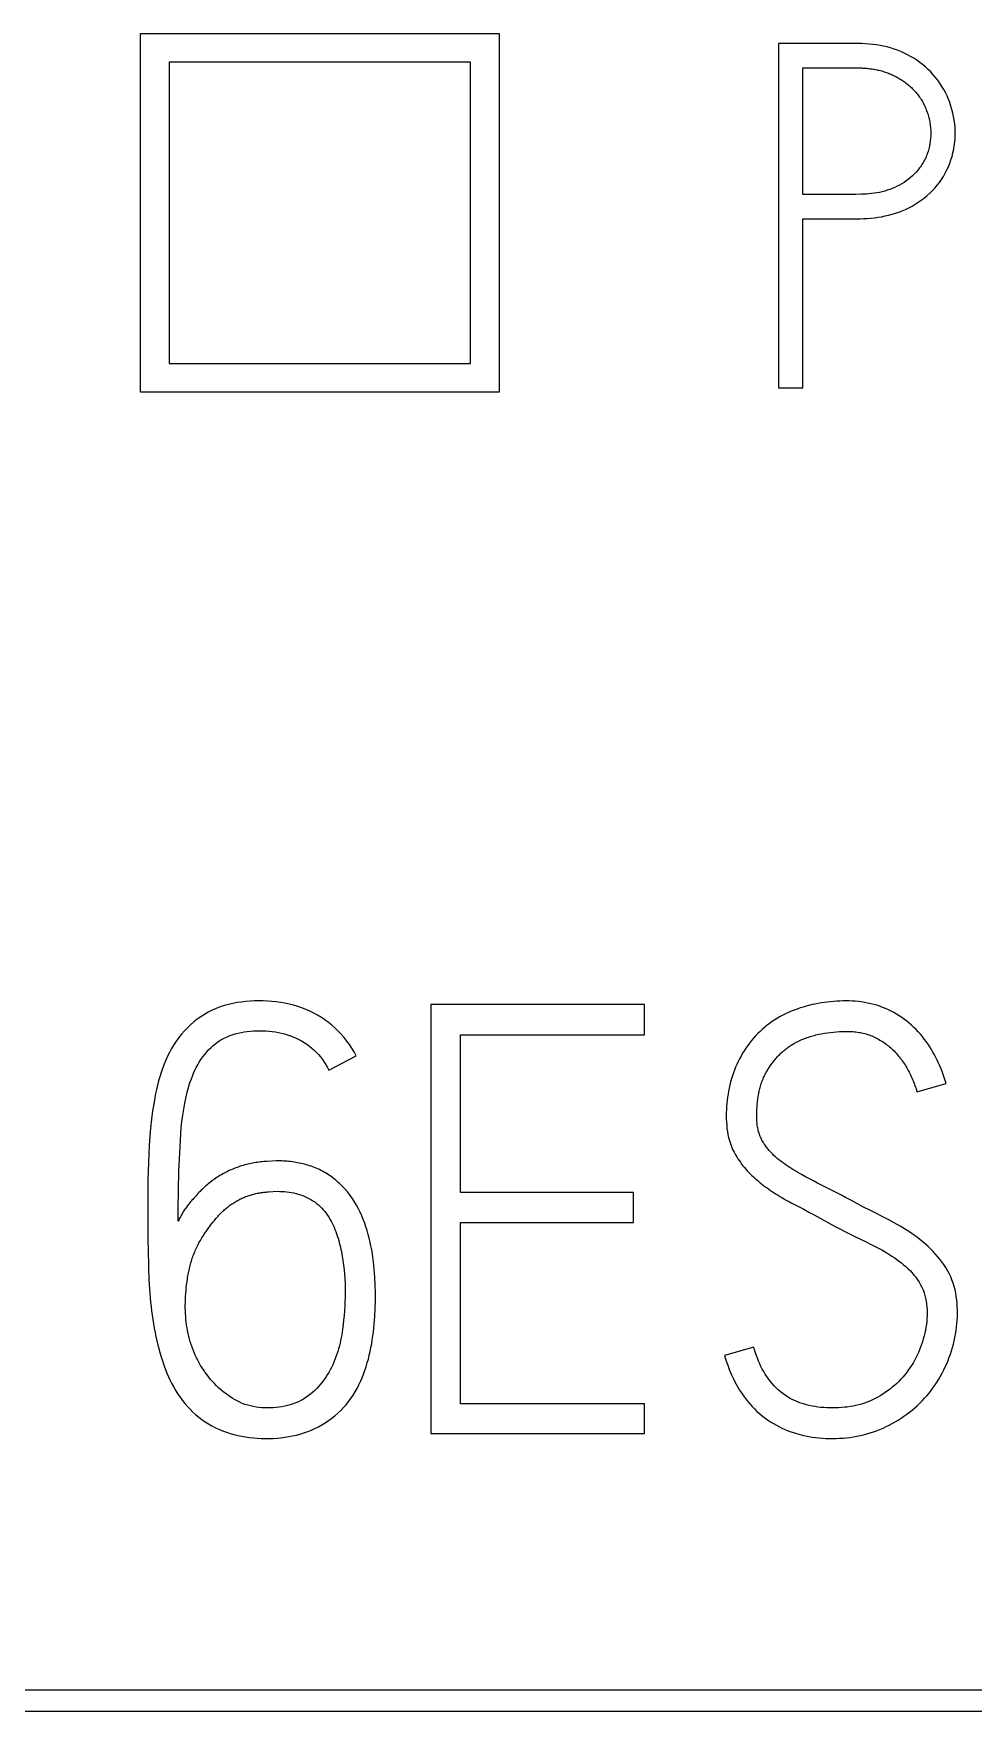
# Model space of a CAD drawing. Header units: millimetres. Extents: x 6750 to 121550, y -28210 to 66060.
# Drawn here: x 34081.9 to 34111.3, y 57548.6 to 57601.1 of the extents above; entities that cross this region are included whole.
import ezdxf

# ---------------------------------------------------------------- set-up
doc = ezdxf.new("R2010")
doc.units = ezdxf.units.MM
doc.layers.add('10000_FRONT', color=7, linetype='Continuous')
doc.layers.add('10500_FRONT_LABELING', color=7, linetype='Continuous')
doc.layers.add('DN.1. NET LIEN MANH', color=7, linetype='Continuous', lineweight=40)

# ---------------------------------------------------------------- blocks, each defined once
blk = doc.blocks.new('A$C0C6D7916')
at = {"layer": '10000_FRONT', "linetype": 'Continuous'}
for p, q in [((-25.525, 50.825), (-25.525, 52.075)), ((-25.525, 52.075), (-24.275, 52.075)), ((-24.275, 52.075), (-24.275, 50.825)), ((-25.425, 51.975), (-25.425, 50.925)), ((-24.375, 51.975), (-25.425, 51.975)), ((-24.375, 50.925), (-24.375, 51.975)), ((-25.425, 50.925), (-24.375, 50.925)), ((-24.275, 50.825), (-25.525, 50.825)), ((-7, 46.3), (-42, 46.3)), ((-7, 46.2258), (-42, 46.2258))]:
    blk.add_line(p, q, dxfattribs=at)
at = {"layer": '10500_FRONT_LABELING', "linetype": 'Continuous'}
for p, q in [((-23.3, 52.0403), (-23.3, 50.84)), ((-23.1231, 52.0403), (-23.3, 52.0403)), ((-23.215, 51.5142), (-23.215, 51.9553)), ((-23.215, 51.9553), (-23.0235, 51.9553)), ((-23.0307, 51.5142), (-23.215, 51.5142)), ((-23.215, 50.84), (-23.215, 51.4292)), ((-23.215, 51.4292), (-23.0284, 51.4292)), ((-23.3, 50.84), (-23.215, 50.84)), ((-24.5129, 48.6904), (-24.5129, 47.1942)), ((-23.7671, 48.6904), (-24.5129, 48.6904)), ((-23.7671, 48.5841), (-23.7671, 48.6904)), ((-24.4091, 48.0347), (-24.4091, 48.5841)), ((-24.4091, 48.5841), (-23.7671, 48.5841)), ((-24.8683, 48.4614), (-24.7728, 48.5113)), ((-22.8174, 48.386), (-22.7154, 48.4153)), ((-25.051, 48.1452), (-25.0845, 48.1432)), ((-25.0794, 48.037), (-25.0472, 48.0389)), ((-23.8063, 48.0347), (-24.4091, 48.0347)), ((-23.8063, 47.9307), (-23.8063, 48.0347)), ((-24.4091, 47.2982), (-24.4091, 47.9307)), ((-24.4091, 47.9307), (-23.8063, 47.9307)), ((-23.1765, 47.9569), (-23.1046, 47.9179)), ((-23.3866, 47.4959), (-23.4886, 47.467)), ((-23.7671, 47.2982), (-24.4091, 47.2982)), ((-23.7671, 47.1942), (-23.7671, 47.2982)), ((-24.5129, 47.1942), (-23.7671, 47.1942))]:
    blk.add_line(p, q, dxfattribs=at)
for points in [[(-23.0284, 51.4292), (-23.0159, 51.4294), (-23.0034, 51.4298), (-22.9909, 51.4305), (-22.9784, 51.4316), (-22.9659, 51.4329), (-22.9535, 51.4346), (-22.9411, 51.4366), (-22.9287, 51.439), (-22.9165, 51.4417), (-22.9044, 51.4449), (-22.8923, 51.4485), (-22.8804, 51.4525), (-22.8687, 51.457), (-22.8571, 51.462), (-22.8457, 51.4675), (-22.8345, 51.4734), (-22.8235, 51.4798), (-22.8128, 51.4866), (-22.8024, 51.4939), (-22.7923, 51.5016), (-22.7825, 51.5098), (-22.773, 51.5183), (-22.7639, 51.5272), (-22.7553, 51.5365), (-22.747, 51.5461), (-22.7392, 51.5561), (-22.7318, 51.5665), (-22.725, 51.5771), (-22.7187, 51.5881), (-22.7129, 51.5994), (-22.7076, 51.6109), (-22.7029, 51.6227), (-22.6987, 51.6347), (-22.695, 51.6468), (-22.6919, 51.6591), (-22.6893, 51.6715), (-22.6872, 51.6841), (-22.6856, 51.6967), (-22.6846, 51.7094), (-22.6841, 51.7221), (-22.6841, 51.7348), (-22.6847, 51.7475), (-22.6858, 51.7602), (-22.6874, 51.7728), (-22.6895, 51.7853), (-22.6922, 51.7977), (-22.6953, 51.81), (-22.6989, 51.8222), (-22.703, 51.8341), (-22.7075, 51.8459), (-22.7126, 51.8575), (-22.7181, 51.8689), (-22.724, 51.88), (-22.7305, 51.8909), (-22.7373, 51.9015), (-22.7447, 51.9119), (-22.7525, 51.9219), (-22.7607, 51.9316), (-22.7694, 51.941), (-22.7785, 51.95), (-22.7879, 51.9585), (-22.7976, 51.9667), (-22.8077, 51.9744), (-22.818, 51.9817), (-22.8286, 51.9886), (-22.8395, 51.9951), (-22.8507, 52.0012), (-22.862, 52.0068), (-22.8736, 52.0119), (-22.8853, 52.0167), (-22.8973, 52.021), (-22.9093, 52.0248), (-22.9216, 52.0282), (-22.9339, 52.0312), (-22.9463, 52.0336), (-22.9588, 52.0356), (-22.9713, 52.0373), (-22.9839, 52.0385), (-22.9965, 52.0394), (-23.0091, 52.0401), (-23.0217, 52.0405), (-23.0471, 52.0408), (-23.0725, 52.0406), (-23.0979, 52.0404), (-23.1231, 52.0403)], [(-23.0235, 51.9553), (-23.0191, 51.9552), (-23.0146, 51.9552), (-23.0102, 51.955), (-23.0058, 51.9548), (-23.0013, 51.9546), (-22.9969, 51.9543), (-22.9925, 51.9539), (-22.9881, 51.9535), (-22.9837, 51.953), (-22.9794, 51.9525), (-22.975, 51.9519), (-22.9707, 51.9512), (-22.9663, 51.9505), (-22.962, 51.9497), (-22.9577, 51.9488), (-22.9534, 51.9479), (-22.9491, 51.9469), (-22.9448, 51.9458), (-22.9405, 51.9446), (-22.9363, 51.9434), (-22.932, 51.9421), (-22.9278, 51.9407), (-22.9235, 51.9393), (-22.9193, 51.9377), (-22.9152, 51.9361), (-22.9111, 51.9344), (-22.907, 51.9326), (-22.9029, 51.9308), (-22.8989, 51.9289), (-22.8949, 51.9269), (-22.891, 51.9249), (-22.8871, 51.9228), (-22.8832, 51.9207), (-22.8794, 51.9185), (-22.8756, 51.9162), (-22.8718, 51.9138), (-22.8681, 51.9114), (-22.8644, 51.9089), (-22.8608, 51.9063), (-22.8572, 51.9037), (-22.8537, 51.901), (-22.8502, 51.8982), (-22.8467, 51.8953), (-22.8433, 51.8924), (-22.84, 51.8894), (-22.8368, 51.8864), (-22.8336, 51.8833), (-22.8305, 51.8801), (-22.8274, 51.8769), (-22.8245, 51.8737), (-22.8215, 51.8704), (-22.8187, 51.867), (-22.8159, 51.8636), (-22.8132, 51.8601), (-22.8105, 51.8565), (-22.808, 51.8529), (-22.8054, 51.8493), (-22.803, 51.8456), (-22.8007, 51.8418), (-22.7984, 51.8379), (-22.7962, 51.834), (-22.7941, 51.83), (-22.792, 51.826), (-22.7901, 51.822), (-22.7883, 51.8179), (-22.7865, 51.8138), (-22.7849, 51.8096)], [(-22.7849, 51.8096), (-22.7816, 51.8008), (-22.7788, 51.7919), (-22.7763, 51.7829), (-22.7742, 51.7739), (-22.7724, 51.7647), (-22.7711, 51.7555), (-22.7701, 51.7463), (-22.7695, 51.7371), (-22.7693, 51.7278), (-22.7694, 51.7186), (-22.77, 51.7093), (-22.771, 51.7001), (-22.7723, 51.691), (-22.774, 51.6819), (-22.7762, 51.6729), (-22.7787, 51.664), (-22.7816, 51.6552), (-22.7833, 51.6508), (-22.785, 51.6465), (-22.7868, 51.6422), (-22.7888, 51.638), (-22.7908, 51.6339), (-22.793, 51.6298), (-22.7952, 51.6257), (-22.7976, 51.6218), (-22.8001, 51.6179), (-22.8026, 51.614), (-22.8053, 51.6102), (-22.808, 51.6065), (-22.8109, 51.6028), (-22.8138, 51.5993), (-22.8199, 51.5923), (-22.8263, 51.5856), (-22.833, 51.5791), (-22.84, 51.573), (-22.8473, 51.5671), (-22.8547, 51.5616), (-22.8624, 51.5563), (-22.8704, 51.5514), (-22.8784, 51.5468), (-22.8867, 51.5425), (-22.8951, 51.5385), (-22.9036, 51.5349), (-22.9123, 51.5316), (-22.9211, 51.5286), (-22.93, 51.5259), (-22.939, 51.5235), (-22.9481, 51.5214), (-22.9572, 51.5196), (-22.9664, 51.5181), (-22.9756, 51.5169), (-22.9847, 51.516), (-22.9939, 51.5153), (-23.0031, 51.5148), (-23.0123, 51.5145), (-23.0307, 51.5142)], [(-24.7728, 48.5113), (-24.7802, 48.5248), (-24.7881, 48.5379), (-24.7966, 48.5506), (-24.8056, 48.5629), (-24.8151, 48.5748), (-24.8252, 48.5862), (-24.8357, 48.5972), (-24.8466, 48.6077), (-24.858, 48.6178), (-24.8699, 48.6273), (-24.8821, 48.6363), (-24.8947, 48.6447), (-24.9077, 48.6526), (-24.9211, 48.6598), (-24.9348, 48.6665), (-24.9487, 48.6727), (-24.9629, 48.6782), (-24.9773, 48.6832), (-24.992, 48.6875), (-25.0068, 48.6914), (-25.0217, 48.6946), (-25.0368, 48.6973), (-25.0519, 48.6994), (-25.0671, 48.701), (-25.0823, 48.702), (-25.0975, 48.7025), (-25.1127, 48.7026), (-25.128, 48.7024), (-25.1433, 48.7017), (-25.1585, 48.7005), (-25.1737, 48.6988), (-25.1887, 48.6966), (-25.2037, 48.6938), (-25.2185, 48.6905), (-25.2331, 48.6865), (-25.2475, 48.6818), (-25.2616, 48.6764), (-25.2755, 48.6703), (-25.2891, 48.6634), (-25.3022, 48.6558), (-25.3151, 48.6476), (-25.3275, 48.6388), (-25.3395, 48.6294), (-25.351, 48.6194), (-25.3621, 48.609), (-25.3726, 48.598), (-25.3827, 48.5865), (-25.3923, 48.5746), (-25.4012, 48.5623), (-25.4096, 48.5496), (-25.4174, 48.5366), (-25.4247, 48.5233), (-25.4314, 48.5097), (-25.4376, 48.4959), (-25.4434, 48.4818), (-25.4487, 48.4676), (-25.4536, 48.4532), (-25.4581, 48.4386), (-25.4622, 48.4239), (-25.466, 48.4092), (-25.4695, 48.3944), (-25.4727, 48.3795), (-25.4784, 48.3498), (-25.4832, 48.32), (-25.4871, 48.2901), (-25.4904, 48.2601), (-25.493, 48.23), (-25.495, 48.1998), (-25.4966, 48.1696), (-25.4978, 48.1393), (-25.4987, 48.109), (-25.4995, 48.0787), (-25.5, 48.0483), (-25.5003, 48.0179), (-25.5005, 47.9876), (-25.5005, 47.9572), (-25.5003, 47.9268), (-25.5001, 47.8964), (-25.4997, 47.866), (-25.4992, 47.8356), (-25.4981, 47.7748)], [(-22.7154, 48.4153), (-22.7186, 48.4257), (-22.7221, 48.436), (-22.7257, 48.4462), (-22.7294, 48.4564), (-22.7334, 48.4664), (-22.7376, 48.4764), (-22.742, 48.4862), (-22.7466, 48.4959), (-22.7514, 48.5056), (-22.7564, 48.5151), (-22.7617, 48.5245), (-22.7672, 48.5338), (-22.7729, 48.5429), (-22.7789, 48.552), (-22.7852, 48.5609), (-22.7917, 48.5696), (-22.7985, 48.5782), (-22.8056, 48.5865), (-22.8128, 48.5946), (-22.8204, 48.6026), (-22.8281, 48.6102), (-22.8361, 48.6177), (-22.8443, 48.6249), (-22.8527, 48.6318), (-22.8614, 48.6384), (-22.8702, 48.6448), (-22.8792, 48.6508), (-22.8885, 48.6566), (-22.8979, 48.662), (-22.9075, 48.6671), (-22.9172, 48.6718), (-22.9271, 48.6762), (-22.9372, 48.6803), (-22.9474, 48.6839), (-22.9578, 48.6873), (-22.9682, 48.6903), (-22.9787, 48.693), (-22.9894, 48.6953), (-23.0001, 48.6973), (-23.0108, 48.699), (-23.0216, 48.7004), (-23.0324, 48.7014), (-23.0432, 48.7021), (-23.0541, 48.7025), (-23.0649, 48.7026), (-23.0757, 48.7025), (-23.0866, 48.7022), (-23.0974, 48.7017), (-23.1083, 48.7009), (-23.1191, 48.7), (-23.1299, 48.6988), (-23.1407, 48.6974), (-23.1514, 48.6958), (-23.1622, 48.694), (-23.1728, 48.6919), (-23.1834, 48.6897), (-23.194, 48.6871), (-23.2044, 48.6843), (-23.2148, 48.6813), (-23.2252, 48.6781), (-23.2354, 48.6745), (-23.2456, 48.6708), (-23.2556, 48.6667), (-23.2656, 48.6624), (-23.2754, 48.6578), (-23.2851, 48.6529), (-23.2946, 48.6478), (-23.304, 48.6424), (-23.3133, 48.6366), (-23.3223, 48.6307), (-23.3312, 48.6244), (-23.3399, 48.6178), (-23.3484, 48.611), (-23.3567, 48.6038), (-23.3647, 48.5964), (-23.3725, 48.5887), (-23.38, 48.5808), (-23.3872, 48.5727), (-23.3942, 48.5644), (-23.401, 48.5559), (-23.4075, 48.5472), (-23.4137, 48.5383), (-23.4196, 48.5292), (-23.4253, 48.52), (-23.4308, 48.5106), (-23.4359, 48.501), (-23.4408, 48.4913), (-23.4454, 48.4815), (-23.4498, 48.4716), (-23.4539, 48.4615), (-23.4576, 48.4514), (-23.4611, 48.4411), (-23.4644, 48.4307), (-23.4673, 48.4203), (-23.47, 48.4097), (-23.4724, 48.3991), (-23.4745, 48.3885), (-23.4764, 48.3778), (-23.478, 48.367), (-23.4793, 48.3562), (-23.4805, 48.3454), (-23.4813, 48.3346), (-23.4819, 48.3238), (-23.4823, 48.3129), (-23.4824, 48.302), (-23.4823, 48.2911), (-23.4819, 48.2802), (-23.4811, 48.2693), (-23.48, 48.2584), (-23.4785, 48.2476), (-23.4766, 48.2369), (-23.4743, 48.2262), (-23.4715, 48.2157), (-23.4683, 48.2053), (-23.4646, 48.1951), (-23.4603, 48.1851), (-23.4555, 48.1753), (-23.4502, 48.1657)], [(-25.3942, 47.9349), (-25.3942, 47.9566), (-25.394, 47.9784), (-25.3938, 48.0001), (-25.3935, 48.0219), (-25.3931, 48.0436), (-25.3926, 48.0654), (-25.3921, 48.0871), (-25.3914, 48.1088), (-25.3906, 48.1306), (-25.3897, 48.1523), (-25.3888, 48.174), (-25.3877, 48.1957), (-25.3865, 48.2175), (-25.3851, 48.2392), (-25.3832, 48.2608), (-25.3809, 48.2825), (-25.3781, 48.304), (-25.3748, 48.3255), (-25.3709, 48.3468), (-25.3663, 48.3681), (-25.3638, 48.3786), (-25.3612, 48.3892), (-25.3583, 48.3997), (-25.3552, 48.4101), (-25.3518, 48.4204), (-25.3482, 48.4306), (-25.3444, 48.4408), (-25.3402, 48.4508), (-25.3358, 48.4607), (-25.331, 48.4704), (-25.3259, 48.48), (-25.3204, 48.4894), (-25.3146, 48.4986), (-25.3083, 48.5076), (-25.3017, 48.5163), (-25.2947, 48.5247), (-25.2873, 48.5328), (-25.2796, 48.5405), (-25.2715, 48.5477), (-25.2631, 48.5545), (-25.2543, 48.5609), (-25.2452, 48.5667), (-25.2358, 48.572), (-25.226, 48.5766), (-25.216, 48.5808), (-25.2058, 48.5844), (-25.1955, 48.5876), (-25.185, 48.5903), (-25.1744, 48.5926), (-25.1637, 48.5945), (-25.1529, 48.596), (-25.142, 48.5972), (-25.1311, 48.598), (-25.1202, 48.5985), (-25.1093, 48.5986), (-25.0984, 48.5985), (-25.0876, 48.5981), (-25.0767, 48.5974), (-25.0659, 48.5963), (-25.0552, 48.5948), (-25.0445, 48.5929), (-25.0339, 48.5906), (-25.0234, 48.5879), (-25.013, 48.5849), (-25.0027, 48.5814), (-24.9926, 48.5775), (-24.9827, 48.5732), (-24.973, 48.5684), (-24.9635, 48.5633), (-24.9542, 48.5577), (-24.9452, 48.5517), (-24.9365, 48.5452), (-24.9281, 48.5383), (-24.92, 48.5311), (-24.9123, 48.5235), (-24.9049, 48.5155), (-24.8979, 48.5072), (-24.8912, 48.4986), (-24.8849, 48.4897), (-24.879, 48.4805), (-24.8734, 48.4711), (-24.8683, 48.4614)], [(-23.2557, 48.5483), (-23.2513, 48.551), (-23.2468, 48.5537), (-23.2423, 48.5562), (-23.2377, 48.5587), (-23.2331, 48.561), (-23.2284, 48.5633), (-23.2238, 48.5655), (-23.2191, 48.5676), (-23.2143, 48.5696), (-23.2095, 48.5715), (-23.2047, 48.5734), (-23.1999, 48.5751), (-23.195, 48.5768), (-23.1901, 48.5784), (-23.1852, 48.5799), (-23.1802, 48.5813), (-23.1752, 48.5827), (-23.1702, 48.584), (-23.1652, 48.5852), (-23.1601, 48.5863), (-23.15, 48.5884), (-23.1398, 48.5902), (-23.1295, 48.5918), (-23.1191, 48.5931), (-23.1088, 48.5941), (-23.0983, 48.595), (-23.0879, 48.5956), (-23.0774, 48.596), (-23.067, 48.5962), (-23.0618, 48.5963), (-23.0565, 48.5962), (-23.0513, 48.5961), (-23.046, 48.5958), (-23.0408, 48.5955), (-23.0356, 48.5951), (-23.0304, 48.5945), (-23.0252, 48.5939), (-23.02, 48.5931), (-23.0149, 48.5922), (-23.0098, 48.5912), (-23.0047, 48.5901), (-22.9996, 48.5889), (-22.9946, 48.5875), (-22.9896, 48.586), (-22.9846, 48.5843), (-22.9797, 48.5825), (-22.9749, 48.5806), (-22.9701, 48.5785), (-22.9653, 48.5763), (-22.9606, 48.574), (-22.9559, 48.5716), (-22.9513, 48.5691), (-22.9468, 48.5664), (-22.9423, 48.5638), (-22.9379, 48.561), (-22.9335, 48.5581), (-22.9292, 48.5551), (-22.925, 48.552), (-22.9208, 48.5489), (-22.9167, 48.5456), (-22.9127, 48.5423), (-22.9087, 48.5389), (-22.9048, 48.5354), (-22.901, 48.5318), (-22.8973, 48.5281), (-22.8936, 48.5243), (-22.89, 48.5205)], [(-23.3512, 48.2061), (-23.3536, 48.2099), (-23.3559, 48.2138), (-23.3581, 48.2177), (-23.3601, 48.2217), (-23.362, 48.2258), (-23.3637, 48.2299), (-23.3654, 48.234), (-23.3669, 48.2382), (-23.3683, 48.2424), (-23.3696, 48.2467), (-23.3707, 48.251), (-23.3718, 48.2554), (-23.3727, 48.2598), (-23.3735, 48.2643), (-23.3742, 48.2687), (-23.3748, 48.2731), (-23.3753, 48.2776), (-23.3757, 48.282), (-23.376, 48.2865), (-23.3762, 48.2909), (-23.3763, 48.2954), (-23.3763, 48.2998), (-23.3763, 48.3043), (-23.3762, 48.3087), (-23.3761, 48.3132), (-23.376, 48.3177), (-23.3758, 48.3221), (-23.3756, 48.3266), (-23.3753, 48.3311), (-23.375, 48.3355), (-23.3747, 48.34), (-23.3743, 48.3444), (-23.3738, 48.3489), (-23.3734, 48.3533), (-23.3728, 48.3577), (-23.3722, 48.3621), (-23.3716, 48.3666), (-23.3709, 48.3709), (-23.3701, 48.3753), (-23.3693, 48.3797), (-23.3684, 48.3841), (-23.3675, 48.3884), (-23.3665, 48.3927), (-23.3654, 48.3971), (-23.3643, 48.4014), (-23.3631, 48.4057), (-23.3618, 48.41), (-23.3605, 48.4142), (-23.3591, 48.4185), (-23.3576, 48.4227), (-23.356, 48.4269), (-23.3543, 48.4311), (-23.3526, 48.4352), (-23.3508, 48.4392), (-23.3489, 48.4432), (-23.3469, 48.4472), (-23.3448, 48.4511), (-23.3427, 48.455), (-23.3404, 48.4588), (-23.3381, 48.4626), (-23.3358, 48.4664), (-23.3334, 48.4701), (-23.331, 48.4738), (-23.3285, 48.4774), (-23.3259, 48.4811), (-23.3233, 48.4847), (-23.3206, 48.4882), (-23.3179, 48.4918), (-23.3151, 48.4953), (-23.3123, 48.4987), (-23.3094, 48.5021), (-23.3064, 48.5055), (-23.3034, 48.5088), (-23.3004, 48.512), (-23.2973, 48.5152), (-23.2941, 48.5183), (-23.2909, 48.5213), (-23.2877, 48.5243), (-23.2844, 48.5272), (-23.281, 48.5301), (-23.2776, 48.5329), (-23.2741, 48.5356), (-23.2705, 48.5383), (-23.2669, 48.5409), (-23.2632, 48.5434), (-23.2595, 48.5459), (-23.2557, 48.5483)], [(-22.89, 48.5205), (-22.8863, 48.5162), (-22.8826, 48.5118), (-22.8789, 48.5074), (-22.8754, 48.5029), (-22.8719, 48.4983), (-22.8686, 48.4937), (-22.8653, 48.4891), (-22.8621, 48.4843), (-22.859, 48.4795), (-22.856, 48.4747), (-22.8531, 48.4698), (-22.8502, 48.4648), (-22.8475, 48.4598), (-22.8449, 48.4548), (-22.8423, 48.4497), (-22.8399, 48.4445), (-22.8375, 48.4393), (-22.8351, 48.4341), (-22.8328, 48.4289), (-22.8306, 48.4236), (-22.8285, 48.4183), (-22.8265, 48.413), (-22.8245, 48.4077), (-22.8226, 48.4023), (-22.8207, 48.3969), (-22.819, 48.3914), (-22.8174, 48.386)], [(-23.1504, 48.0608), (-23.1643, 48.0679), (-23.1782, 48.0751), (-23.1921, 48.0824), (-23.2059, 48.0898), (-23.2197, 48.0974), (-23.2333, 48.1051), (-23.2401, 48.1091), (-23.2469, 48.1131), (-23.2536, 48.1172), (-23.2603, 48.1214), (-23.2669, 48.1257), (-23.2735, 48.1301), (-23.2799, 48.1346), (-23.2863, 48.1392), (-23.2925, 48.1439), (-23.2986, 48.1488), (-23.3046, 48.1538), (-23.3105, 48.1589), (-23.3162, 48.1642), (-23.3218, 48.1697), (-23.3272, 48.1753), (-23.3324, 48.1811), (-23.3374, 48.187), (-23.3398, 48.1901), (-23.3422, 48.1932), (-23.3446, 48.1964), (-23.3468, 48.1996), (-23.3491, 48.2028), (-23.3512, 48.2061)], [(-25.0845, 48.1432), (-25.0901, 48.1428), (-25.0956, 48.1423), (-25.1012, 48.1418), (-25.1068, 48.1412), (-25.1123, 48.1406), (-25.1179, 48.1398), (-25.1234, 48.139), (-25.1289, 48.1381), (-25.1344, 48.1371), (-25.1399, 48.136), (-25.1454, 48.1348), (-25.1509, 48.1336), (-25.1563, 48.1323), (-25.1617, 48.1309), (-25.167, 48.1294), (-25.1723, 48.1278), (-25.1776, 48.1261), (-25.1829, 48.1244), (-25.1881, 48.1225), (-25.1933, 48.1206), (-25.1985, 48.1186), (-25.2036, 48.1165), (-25.2087, 48.1144), (-25.2138, 48.1121), (-25.2188, 48.1098), (-25.2238, 48.1073), (-25.2288, 48.1048), (-25.2337, 48.1022), (-25.2386, 48.0995), (-25.2435, 48.0967), (-25.2483, 48.0938), (-25.253, 48.0909), (-25.2577, 48.0879), (-25.2624, 48.0848), (-25.267, 48.0817), (-25.2715, 48.0784), (-25.276, 48.0751), (-25.2804, 48.0718), (-25.2847, 48.0684), (-25.289, 48.0649), (-25.2933, 48.0614), (-25.2975, 48.0577), (-25.3016, 48.0541), (-25.3057, 48.0503), (-25.3097, 48.0465), (-25.3137, 48.0427), (-25.3176, 48.0388), (-25.3215, 48.0348), (-25.3253, 48.0308), (-25.3291, 48.0267), (-25.3329, 48.0226), (-25.3365, 48.0184), (-25.3402, 48.0141)], [(-24.8311, 48.0659), (-24.8356, 48.0702), (-24.8402, 48.0743), (-24.8448, 48.0783), (-24.8496, 48.0822), (-24.8544, 48.0859), (-24.8594, 48.0896), (-24.8644, 48.0932), (-24.8695, 48.0966), (-24.8747, 48.0999), (-24.8799, 48.1031), (-24.8853, 48.1062), (-24.8907, 48.1092), (-24.8962, 48.112), (-24.9017, 48.1147), (-24.9073, 48.1173), (-24.9129, 48.1197), (-24.9186, 48.122), (-24.9243, 48.1242), (-24.93, 48.1263), (-24.9358, 48.1283), (-24.9416, 48.1301), (-24.9475, 48.1318), (-24.9534, 48.1334), (-24.9594, 48.1349), (-24.9653, 48.1363), (-24.9714, 48.1376), (-24.9774, 48.1388), (-24.9835, 48.1398), (-24.9896, 48.1408), (-24.9957, 48.1417), (-25.0018, 48.1424), (-25.0079, 48.1431), (-25.0141, 48.1437), (-25.0202, 48.1441), (-25.0263, 48.1445), (-25.0325, 48.1448), (-25.0386, 48.145), (-25.0448, 48.1451), (-25.051, 48.1452)], [(-23.4502, 48.1657), (-23.4462, 48.1592), (-23.4421, 48.1527), (-23.4378, 48.1464), (-23.4334, 48.1402), (-23.4289, 48.134), (-23.4242, 48.128), (-23.4194, 48.1221), (-23.4144, 48.1163), (-23.4093, 48.1106), (-23.4041, 48.105), (-23.3988, 48.0995), (-23.3933, 48.0941), (-23.3878, 48.0889), (-23.3821, 48.0837), (-23.3764, 48.0787), (-23.3705, 48.0738), (-23.3646, 48.0689), (-23.3586, 48.0642), (-23.3525, 48.0596), (-23.3464, 48.055), (-23.3402, 48.0505), (-23.334, 48.0461), (-23.3277, 48.0417), (-23.3213, 48.0375), (-23.3149, 48.0333), (-23.3085, 48.0292), (-23.302, 48.0251), (-23.2955, 48.0211), (-23.289, 48.0172), (-23.2824, 48.0134), (-23.2758, 48.0096), (-23.2691, 48.0059), (-23.2624, 48.0022), (-23.2556, 47.9986), (-23.2489, 47.9951)], [(-25.4479, 47.4441), (-25.4435, 47.431), (-25.4388, 47.418), (-25.4337, 47.4052), (-25.4282, 47.3925), (-25.4224, 47.38), (-25.4162, 47.3677), (-25.4097, 47.3557), (-25.4027, 47.3439), (-25.3954, 47.3323), (-25.3877, 47.3211), (-25.3795, 47.3101), (-25.371, 47.2994), (-25.3621, 47.2891), (-25.3527, 47.2791), (-25.343, 47.2695), (-25.3328, 47.2603), (-25.3222, 47.2515), (-25.3113, 47.2433), (-25.3, 47.2355), (-25.2884, 47.2282), (-25.2764, 47.2213), (-25.2642, 47.215), (-25.2518, 47.2092), (-25.2391, 47.2038), (-25.2261, 47.199), (-25.213, 47.1947), (-25.1998, 47.1909), (-25.1864, 47.1876), (-25.1729, 47.1849), (-25.1593, 47.1827), (-25.1456, 47.1809), (-25.1319, 47.1794), (-25.1181, 47.1783), (-25.1043, 47.1776), (-25.0906, 47.1773), (-25.0768, 47.1773), (-25.0631, 47.1778), (-25.0493, 47.1787), (-25.0357, 47.18), (-25.0221, 47.1817), (-25.0085, 47.1838), (-24.9951, 47.1864), (-24.9817, 47.1894), (-24.9685, 47.1929), (-24.9553, 47.1969), (-24.9424, 47.2014), (-24.9296, 47.2065), (-24.9171, 47.2122), (-24.9048, 47.2183), (-24.8927, 47.225), (-24.881, 47.2321), (-24.8695, 47.2398), (-24.8584, 47.2479), (-24.8477, 47.2565), (-24.8373, 47.2655), (-24.8273, 47.2749), (-24.8177, 47.2848), (-24.8086, 47.2951), (-24.7999, 47.3057), (-24.7917, 47.3168), (-24.784, 47.3281), (-24.7768, 47.3398), (-24.7701, 47.3517), (-24.7638, 47.3638), (-24.7579, 47.3762), (-24.7524, 47.3888), (-24.7474, 47.4016), (-24.7427, 47.4145), (-24.7384, 47.4276), (-24.7344, 47.4407), (-24.7308, 47.454), (-24.7274, 47.4674), (-24.7244, 47.4808), (-24.7217, 47.4942), (-24.7192, 47.5077), (-24.717, 47.5212), (-24.715, 47.5348), (-24.7132, 47.5484), (-24.7103, 47.5756), (-24.7083, 47.603), (-24.7069, 47.6304), (-24.7063, 47.6577), (-24.7063, 47.6851), (-24.7068, 47.7124), (-24.7081, 47.7398), (-24.7101, 47.7671), (-24.7129, 47.7945), (-24.7147, 47.8081), (-24.7168, 47.8216), (-24.7191, 47.8352), (-24.7216, 47.8487), (-24.7245, 47.8621), (-24.7277, 47.8754), (-24.7311, 47.8887), (-24.7349, 47.9019), (-24.7391, 47.915), (-24.7436, 47.928), (-24.7485, 47.9408), (-24.7538, 47.9535), (-24.7594, 47.966), (-24.7656, 47.9783), (-24.7721, 47.9903), (-24.7791, 48.0021), (-24.7865, 48.0136), (-24.7944, 48.0248), (-24.8028, 48.0356), (-24.8117, 48.0461), (-24.8211, 48.0562), (-24.8311, 48.0659)], [(-25.3034, 47.8895), (-25.3012, 47.8928), (-25.2989, 47.8961), (-25.2967, 47.8994), (-25.2944, 47.9027), (-25.2921, 47.9059), (-25.2898, 47.9092), (-25.2874, 47.9124), (-25.285, 47.9156), (-25.2826, 47.9188), (-25.2802, 47.9219), (-25.2778, 47.9251), (-25.2753, 47.9282), (-25.2728, 47.9313), (-25.2703, 47.9344), (-25.2678, 47.9375), (-25.2652, 47.9406), (-25.2627, 47.9436), (-25.2601, 47.9466), (-25.2575, 47.9496), (-25.2548, 47.9526), (-25.2521, 47.9555), (-25.2494, 47.9584), (-25.2466, 47.9613), (-25.2438, 47.9641), (-25.241, 47.9669), (-25.2381, 47.9697), (-25.2351, 47.9724), (-25.2321, 47.9751), (-25.2291, 47.9777), (-25.226, 47.9803), (-25.2229, 47.9829), (-25.2197, 47.9854), (-25.2166, 47.9878), (-25.2134, 47.9902), (-25.2101, 47.9925), (-25.2068, 47.9948), (-25.2035, 47.997), (-25.2002, 47.9992), (-25.1968, 48.0013), (-25.1934, 48.0034), (-25.1899, 48.0054), (-25.1865, 48.0073), (-25.183, 48.0092), (-25.1794, 48.011), (-25.1758, 48.0128), (-25.1722, 48.0145), (-25.1686, 48.0162), (-25.1649, 48.0178), (-25.1612, 48.0193), (-25.1574, 48.0208), (-25.1536, 48.0222), (-25.1498, 48.0235), (-25.146, 48.0248), (-25.1422, 48.026), (-25.1384, 48.0272), (-25.1345, 48.0283), (-25.1307, 48.0293), (-25.1268, 48.0302), (-25.1229, 48.0311), (-25.119, 48.032), (-25.1151, 48.0327), (-25.1112, 48.0334), (-25.1072, 48.0341), (-25.1033, 48.0347), (-25.0993, 48.0352), (-25.0954, 48.0357), (-25.0914, 48.0361), (-25.0874, 48.0365), (-25.0834, 48.0368), (-25.0794, 48.037)], [(-25.0472, 48.0389), (-25.0391, 48.0388), (-25.031, 48.0384), (-25.0228, 48.0378), (-25.0148, 48.037), (-25.0067, 48.036), (-24.9987, 48.0347), (-24.9907, 48.0331), (-24.9829, 48.0313), (-24.9751, 48.0292), (-24.9674, 48.0268), (-24.9598, 48.0241), (-24.9524, 48.0212), (-24.9451, 48.0179), (-24.9379, 48.0144), (-24.931, 48.0105), (-24.9242, 48.0063), (-24.9176, 48.0018), (-24.9112, 47.997), (-24.905, 47.9918), (-24.8991, 47.9864), (-24.8934, 47.9807), (-24.8881, 47.9748), (-24.8829, 47.9686), (-24.8781, 47.9623), (-24.8734, 47.9558), (-24.869, 47.9491), (-24.8649, 47.9422), (-24.8609, 47.9352), (-24.8572, 47.9281), (-24.8537, 47.9208), (-24.8504, 47.9135), (-24.8473, 47.906), (-24.8443, 47.8984), (-24.8416, 47.8908), (-24.839, 47.8832), (-24.8366, 47.8754), (-24.8343, 47.8677), (-24.8322, 47.8599), (-24.8303, 47.8521), (-24.8284, 47.8443), (-24.8266, 47.8365), (-24.825, 47.8287), (-24.822, 47.813), (-24.8194, 47.7973), (-24.8173, 47.7815), (-24.8155, 47.7656), (-24.814, 47.7498), (-24.813, 47.7339), (-24.8122, 47.718), (-24.8118, 47.702), (-24.8117, 47.6861), (-24.8119, 47.6701), (-24.8124, 47.6542), (-24.8132, 47.6382), (-24.8143, 47.6222), (-24.8156, 47.6062), (-24.8171, 47.5903), (-24.8188, 47.5743), (-24.8208, 47.5584)], [(-23.0666, 48.0179), (-23.0805, 48.0252), (-23.0944, 48.0324), (-23.1504, 48.0608)], [(-25.3402, 48.0141), (-25.3432, 48.0109), (-25.3461, 48.0076), (-25.349, 48.0043), (-25.3518, 48.001), (-25.3546, 47.9976), (-25.3573, 47.9942), (-25.36, 47.9907), (-25.3626, 47.9872), (-25.3652, 47.9837), (-25.3678, 47.9801), (-25.3703, 47.9765), (-25.3727, 47.9729), (-25.3751, 47.9692), (-25.3774, 47.9655), (-25.3797, 47.9618), (-25.3819, 47.958), (-25.3841, 47.9542), (-25.3862, 47.9504), (-25.3883, 47.9466), (-25.3903, 47.9427), (-25.3923, 47.9388), (-25.3942, 47.9349)], [(-23.4886, 47.467), (-23.4851, 47.4554), (-23.4813, 47.444), (-23.4773, 47.4326), (-23.473, 47.4213), (-23.4685, 47.4101), (-23.4638, 47.399), (-23.4587, 47.3881), (-23.4534, 47.3773), (-23.4478, 47.3667), (-23.442, 47.3562), (-23.4358, 47.3459), (-23.4294, 47.3359), (-23.4227, 47.326), (-23.4156, 47.3163), (-23.4083, 47.3069), (-23.4007, 47.2978), (-23.3927, 47.2889), (-23.3844, 47.2803), (-23.3758, 47.2719), (-23.3669, 47.2639), (-23.3577, 47.2563), (-23.3482, 47.249), (-23.3385, 47.242), (-23.3285, 47.2354), (-23.3182, 47.2291), (-23.3078, 47.2232), (-23.2971, 47.2177), (-23.2862, 47.2125), (-23.2752, 47.2077), (-23.264, 47.2032), (-23.2527, 47.1991), (-23.2413, 47.1953), (-23.2297, 47.192), (-23.2181, 47.189), (-23.2064, 47.1863), (-23.1946, 47.184), (-23.1828, 47.1821), (-23.1709, 47.1806), (-23.159, 47.1793), (-23.1471, 47.1783), (-23.1351, 47.1777), (-23.1231, 47.1773), (-23.1111, 47.1772), (-23.0991, 47.1774), (-23.0871, 47.1779), (-23.0751, 47.1787), (-23.0632, 47.1798), (-23.0512, 47.1812), (-23.0393, 47.183), (-23.0275, 47.185), (-23.0157, 47.1874), (-23.004, 47.1902), (-22.9924, 47.1932), (-22.9809, 47.1966), (-22.9694, 47.2003), (-22.9581, 47.2044), (-22.9469, 47.2088), (-22.9358, 47.2135), (-22.9249, 47.2186), (-22.9141, 47.2239), (-22.9034, 47.2295), (-22.893, 47.2354), (-22.8827, 47.2415), (-22.8726, 47.248), (-22.8627, 47.2547), (-22.8529, 47.2617), (-22.8434, 47.2689), (-22.8341, 47.2765), (-22.825, 47.2842), (-22.8161, 47.2922), (-22.8075, 47.3004), (-22.7991, 47.3089), (-22.7909, 47.3176), (-22.783, 47.3265), (-22.7753, 47.3357), (-22.7679, 47.345), (-22.7608, 47.3546), (-22.7539, 47.3644), (-22.7473, 47.3744), (-22.741, 47.3846), (-22.7349, 47.3949), (-22.7292, 47.4055), (-22.7237, 47.4162), (-22.7185, 47.427), (-22.7135, 47.438), (-22.7089, 47.4491), (-22.7046, 47.4603), (-22.7005, 47.4716), (-22.6968, 47.4831), (-22.6933, 47.4946), (-22.6902, 47.5062), (-22.6874, 47.5179), (-22.6848, 47.5296), (-22.6826, 47.5414), (-22.6807, 47.5533), (-22.6791, 47.5651), (-22.6779, 47.5769), (-22.677, 47.5888), (-22.6764, 47.6007), (-22.6761, 47.6126), (-22.6762, 47.6245), (-22.6766, 47.6365), (-22.6774, 47.6484), (-22.6786, 47.6604), (-22.6802, 47.6723), (-22.6822, 47.6841), (-22.6847, 47.6959), (-22.6877, 47.7075), (-22.6912, 47.719), (-22.6952, 47.7303), (-22.6998, 47.7414), (-22.7051, 47.7523), (-22.7108, 47.763), (-22.7171, 47.7734), (-22.7236, 47.7835), (-22.7306, 47.7933), (-22.7379, 47.8029), (-22.7455, 47.8122), (-22.7534, 47.8212), (-22.7616, 47.83), (-22.7701, 47.8385), (-22.7788, 47.8468), (-22.7877, 47.8549), (-22.7969, 47.8627), (-22.8063, 47.8703), (-22.8158, 47.8777), (-22.8255, 47.8849), (-22.8354, 47.8919), (-22.8554, 47.9052), (-22.8758, 47.9177), (-22.8966, 47.9295), (-22.9178, 47.9407), (-22.9392, 47.9515), (-22.9606, 47.9623), (-22.982, 47.9731), (-23.0033, 47.9841), (-23.0245, 47.9952), (-23.0456, 48.0065), (-23.0666, 48.0179)], [(-23.2489, 47.9951), (-23.2306, 47.9857), (-23.2125, 47.9763), (-23.1945, 47.9666), (-23.1765, 47.9569)], [(-23.1046, 47.9179), (-23.0866, 47.9082), (-23.0684, 47.8987), (-23.0501, 47.8895), (-23.0318, 47.8805)], [(-25.3619, 47.7333), (-25.361, 47.7385), (-25.3601, 47.7438), (-25.3592, 47.749), (-25.3582, 47.7542), (-25.3572, 47.7594), (-25.3561, 47.7646), (-25.3549, 47.7697), (-25.3537, 47.7749), (-25.3524, 47.78), (-25.351, 47.7851), (-25.3496, 47.7902), (-25.3481, 47.7953), (-25.3465, 47.8004), (-25.3449, 47.8054), (-25.3431, 47.8104), (-25.3413, 47.8154), (-25.3394, 47.8203), (-25.3374, 47.8252), (-25.3353, 47.8301), (-25.3332, 47.835), (-25.331, 47.8398), (-25.3288, 47.8446), (-25.3265, 47.8493), (-25.3241, 47.8541), (-25.3217, 47.8588), (-25.3192, 47.8634), (-25.3166, 47.868), (-25.314, 47.8726), (-25.3112, 47.8771), (-25.3084, 47.8816), (-25.3034, 47.8895)], [(-23.0318, 47.8805), (-22.9949, 47.8627), (-22.9766, 47.8535), (-22.9584, 47.8442), (-22.9405, 47.8344), (-22.9228, 47.8242), (-22.9054, 47.8133), (-22.8968, 47.8077), (-22.8884, 47.8019), (-22.8801, 47.7958), (-22.8719, 47.7896), (-22.864, 47.7832), (-22.8563, 47.7765), (-22.8487, 47.7696), (-22.8415, 47.7624), (-22.8345, 47.7549), (-22.8278, 47.7472), (-22.8214, 47.7391), (-22.8155, 47.7308), (-22.8099, 47.7222), (-22.8048, 47.7134), (-22.8001, 47.7043), (-22.796, 47.695), (-22.7924, 47.6855), (-22.7895, 47.6758), (-22.7871, 47.6659), (-22.7852, 47.656), (-22.7838, 47.646), (-22.7827, 47.6359), (-22.7821, 47.6258), (-22.7819, 47.6156), (-22.782, 47.6055), (-22.7825, 47.5953), (-22.7834, 47.5851), (-22.7846, 47.5749), (-22.7861, 47.5648), (-22.788, 47.5547), (-22.7901, 47.5446), (-22.7925, 47.5346), (-22.7952, 47.5247), (-22.7982, 47.5148), (-22.8013, 47.5051), (-22.8047, 47.4954), (-22.8084, 47.4859), (-22.8122, 47.4765), (-22.8164, 47.4672), (-22.8209, 47.4581), (-22.8257, 47.4491), (-22.8307, 47.4403), (-22.8361, 47.4316), (-22.8417, 47.4232), (-22.8476, 47.4149), (-22.8537, 47.4067), (-22.8601, 47.3988), (-22.8667, 47.3911), (-22.8736, 47.3836), (-22.8807, 47.3763), (-22.8881, 47.3692), (-22.8956, 47.3624), (-22.9034, 47.3558), (-22.9114, 47.3494), (-22.9196, 47.3433), (-22.9279, 47.3375), (-22.9365, 47.3318), (-22.9452, 47.3265), (-22.954, 47.3214), (-22.963, 47.3166), (-22.9722, 47.3121), (-22.9815, 47.3079), (-22.991, 47.304), (-23.0006, 47.3005), (-23.0104, 47.2974), (-23.0202, 47.2947), (-23.0302, 47.2923), (-23.0402, 47.2903), (-23.0503, 47.2885), (-23.0604, 47.287), (-23.0705, 47.2859), (-23.0807, 47.285), (-23.0909, 47.2843), (-23.1012, 47.2839), (-23.1115, 47.2837), (-23.1218, 47.2838), (-23.1321, 47.2842), (-23.1424, 47.2848), (-23.1526, 47.2857), (-23.1628, 47.2869), (-23.173, 47.2883), (-23.1831, 47.2902), (-23.1931, 47.2923), (-23.203, 47.2948), (-23.2128, 47.2976), (-23.2225, 47.3007), (-23.232, 47.3043), (-23.2414, 47.3082), (-23.2506, 47.3125), (-23.2597, 47.3172), (-23.2685, 47.3223), (-23.2772, 47.3278), (-23.2856, 47.3338), (-23.2937, 47.3402), (-23.3015, 47.3469), (-23.3089, 47.3539), (-23.316, 47.3612), (-23.3228, 47.3688), (-23.3293, 47.3766), (-23.3354, 47.3847), (-23.3412, 47.3931), (-23.3467, 47.4017), (-23.3519, 47.4104), (-23.3569, 47.4194), (-23.3615, 47.4285), (-23.3659, 47.4378), (-23.37, 47.4472), (-23.3738, 47.4568), (-23.3774, 47.4664), (-23.3807, 47.4762), (-23.3838, 47.486), (-23.3866, 47.4959)], [(-25.4981, 47.7748), (-25.4976, 47.7596), (-25.497, 47.7443), (-25.4962, 47.7291), (-25.4953, 47.7138), (-25.4942, 47.6986), (-25.493, 47.6833), (-25.4916, 47.6681), (-25.4901, 47.6529), (-25.4884, 47.6378), (-25.4866, 47.6226), (-25.4847, 47.6074), (-25.4826, 47.5923), (-25.4802, 47.5773), (-25.4776, 47.5622), (-25.4748, 47.5473), (-25.4717, 47.5324), (-25.4684, 47.5175), (-25.4648, 47.5027), (-25.4609, 47.488), (-25.4589, 47.4806), (-25.4569, 47.4733), (-25.4547, 47.466), (-25.4525, 47.4587), (-25.4502, 47.4514), (-25.4479, 47.4441)], [(-24.8208, 47.5584), (-24.8221, 47.5485), (-24.8236, 47.5386), (-24.8254, 47.5288), (-24.8274, 47.5191), (-24.8296, 47.5094), (-24.832, 47.4998), (-24.8346, 47.4902), (-24.8375, 47.4807), (-24.8406, 47.4713), (-24.8439, 47.462), (-24.8475, 47.4527), (-24.8512, 47.4435), (-24.8552, 47.4343), (-24.8594, 47.4253), (-24.864, 47.4164), (-24.8688, 47.4077), (-24.874, 47.3991), (-24.8794, 47.3907), (-24.8852, 47.3825), (-24.8912, 47.3745), (-24.8975, 47.3668), (-24.904, 47.3592), (-24.9108, 47.3519), (-24.9179, 47.3449), (-24.9252, 47.3381), (-24.9328, 47.3316), (-24.9407, 47.3255), (-24.9489, 47.3198), (-24.9573, 47.3146), (-24.9661, 47.3098), (-24.975, 47.3054), (-24.9842, 47.3014), (-24.9936, 47.2979), (-25.0031, 47.2948), (-25.0128, 47.2921), (-25.0226, 47.2898), (-25.0324, 47.2879), (-25.0424, 47.2864), (-25.0524, 47.2853), (-25.0625, 47.2845), (-25.0725, 47.2839), (-25.0826, 47.2838), (-25.0927, 47.2839), (-25.1027, 47.2845), (-25.1127, 47.2854), (-25.1226, 47.2867), (-25.1324, 47.2884), (-25.1421, 47.2906), (-25.1517, 47.2931), (-25.1612, 47.2962), (-25.1705, 47.2997), (-25.1796, 47.3036), (-25.1886, 47.308), (-25.1974, 47.3127), (-25.206, 47.3178), (-25.2144, 47.3232), (-25.2226, 47.3289), (-25.2306, 47.3349), (-25.2385, 47.3412), (-25.2461, 47.3477), (-25.2535, 47.3544), (-25.2607, 47.3614), (-25.2677, 47.3686), (-25.2745, 47.3759), (-25.2811, 47.3834), (-25.2874, 47.3911), (-25.2935, 47.399), (-25.2994, 47.4071), (-25.3051, 47.4153), (-25.3106, 47.4237), (-25.3158, 47.4322), (-25.3208, 47.4409), (-25.3255, 47.4498), (-25.33, 47.4587), (-25.3343, 47.4678), (-25.3383, 47.4769), (-25.3421, 47.4862), (-25.3456, 47.4956), (-25.3488, 47.505), (-25.3518, 47.5145), (-25.3545, 47.5241), (-25.357, 47.5337), (-25.3593, 47.5434), (-25.3612, 47.5532), (-25.363, 47.563), (-25.3645, 47.5728), (-25.3658, 47.5827), (-25.3669, 47.5927), (-25.3678, 47.6026), (-25.3685, 47.6127), (-25.3689, 47.6227), (-25.3692, 47.6327), (-25.3693, 47.6428), (-25.3691, 47.6529), (-25.3688, 47.6629), (-25.3683, 47.673), (-25.3677, 47.6831), (-25.3668, 47.6932), (-25.3658, 47.7032), (-25.3647, 47.7133), (-25.3633, 47.7233), (-25.3619, 47.7333)]]:
    blk.add_lwpolyline(points, dxfattribs=at)

msp = doc.modelspace()

# ---------------------------------------------------------------- block references
at = {"layer": 'DN.1. NET LIEN MANH', "xscale": 8.981300112304329, "yscale": 8.981300112304329, "zscale": 8.981300112304329}
msp.add_blockref('A$C0C6D7916', (34314.458, 57133.431), dxfattribs=at)

doc.saveas('drawing.dxf')
